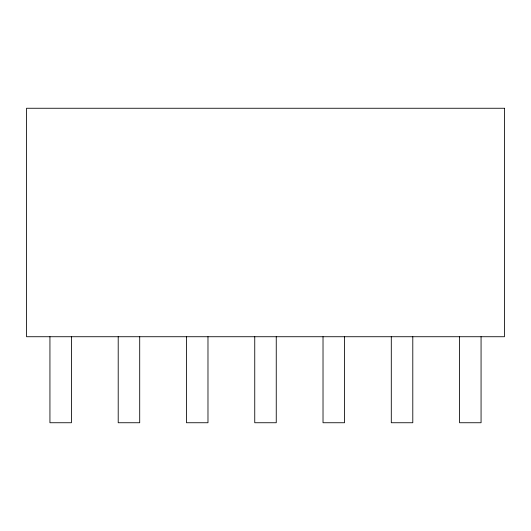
<?xml version="1.0" encoding="UTF-8"?>
<svg xmlns="http://www.w3.org/2000/svg" width="531" height="531" viewBox="0 0 531 531"><rect width="100%" height="100%" fill="white"/><g stroke="black" fill="none" stroke-linecap="round" stroke-linejoin="round"><path stroke-width="0.8" d="M481.066 336.727L481.066 422.742L459.561 422.742L459.561 336.727M412.793 336.727L412.793 422.742L391.294 422.742L391.294 336.727M344.526 336.727L344.526 422.742L323.021 422.742L323.021 336.727M276.253 336.727L276.253 422.742L254.747 422.742L254.747 336.727M207.979 336.727L207.979 422.742L186.474 422.742L186.474 336.727M139.706 336.727L139.706 422.742L118.207 422.742L118.207 336.727M71.439 336.727L71.439 422.742L49.934 422.742L49.934 336.727M504.45 108.258L26.55 108.258L26.55 336.727L504.45 336.727L504.45 108.258"/></g></svg>
